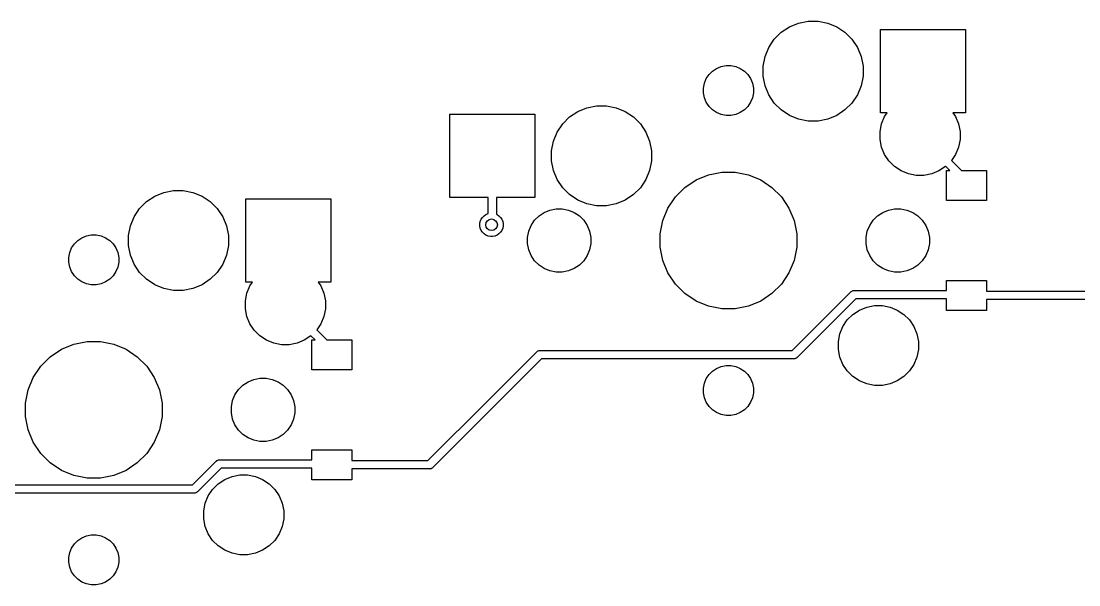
# Model space of a CAD drawing. Extents: x 70 to 347, y -163 to -55.
# Drawn here: x 235.12 to 266.86, y -114.55 to -97.64 of the extents above; entities that cross this region are included whole.
import ezdxf

# ---------------------------------------------------------------- set-up
doc = ezdxf.new("R2010")
doc.units = 0
doc.layers.add('BLACK', color=7, linetype='CONTINUOUS')

msp = doc.modelspace()

# ---------------------------------------------------------------- linework, layer by layer
at = {"layer": 'BLACK', "linetype": 'CONTINUOUS'}
for p, q in [((258.176, -97.8069), (258.449, -97.6938)), ((258.449, -97.6938), (258.739, -97.6362)), ((258.739, -97.6362), (259.034, -97.6362)), ((259.034, -97.6362), (259.324, -97.6938)), ((259.324, -97.6938), (259.597, -97.8069)), ((257.721, -98.18), (257.93, -97.9711)), ((257.93, -97.9711), (258.176, -97.8069)), ((259.597, -97.8069), (259.843, -97.9711)), ((259.843, -97.9711), (260.052, -98.18)), ((260.914, -100.386), (260.914, -97.8862)), ((260.914, -97.8862), (263.464, -97.8862)), ((263.464, -97.8862), (263.464, -100.386)), ((257.557, -98.4257), (257.721, -98.18)), ((260.052, -98.18), (260.216, -98.4257)), ((257.387, -98.9885), (257.444, -98.6987)), ((257.444, -98.6987), (257.557, -98.4257)), ((260.216, -98.4257), (260.329, -98.6987)), ((260.329, -98.6987), (260.387, -98.9885)), ((255.991, -99.0516), (256.128, -98.995)), ((256.128, -98.995), (256.273, -98.9662)), ((256.273, -98.9662), (256.42, -98.9662)), ((256.42, -98.9662), (256.565, -98.995)), ((256.565, -98.995), (256.702, -99.0516)), ((257.387, -99.2839), (257.387, -98.9885)), ((260.387, -98.9885), (260.387, -99.2839)), ((255.625, -99.4974), (255.682, -99.3609)), ((255.682, -99.3609), (255.764, -99.2381)), ((255.764, -99.2381), (255.868, -99.1336)), ((255.868, -99.1336), (255.991, -99.0516)), ((256.702, -99.0516), (256.825, -99.1336)), ((256.825, -99.1336), (256.929, -99.2381)), ((256.929, -99.2381), (257.011, -99.3609)), ((257.011, -99.3609), (257.068, -99.4974)), ((257.444, -99.5737), (257.387, -99.2839)), ((260.387, -99.2839), (260.329, -99.5737)), ((255.597, -99.6423), (255.625, -99.4974)), ((255.597, -99.7901), (255.597, -99.6423)), ((257.068, -99.4974), (257.097, -99.6423)), ((257.097, -99.6423), (257.097, -99.7901)), ((257.557, -99.8467), (257.444, -99.5737)), ((260.329, -99.5737), (260.216, -99.8467)), ((255.625, -99.935), (255.597, -99.7901)), ((255.682, -100.071), (255.625, -99.935)), ((257.068, -99.935), (257.011, -100.071)), ((257.097, -99.7901), (257.068, -99.935)), ((257.721, -100.092), (257.557, -99.8467)), ((260.216, -99.8467), (260.052, -100.092)), ((251.826, -100.347), (252.099, -100.234)), ((252.099, -100.234), (252.389, -100.176)), ((252.389, -100.176), (252.684, -100.176)), ((252.684, -100.176), (252.974, -100.234)), ((252.974, -100.234), (253.247, -100.347)), ((255.764, -100.194), (255.682, -100.071)), ((255.868, -100.299), (255.764, -100.194)), ((255.991, -100.381), (255.868, -100.299)), ((256.825, -100.299), (256.702, -100.381)), ((256.929, -100.194), (256.825, -100.299)), ((257.011, -100.071), (256.929, -100.194)), ((257.93, -100.301), (257.721, -100.092)), ((258.176, -100.465), (257.93, -100.301)), ((259.843, -100.301), (259.597, -100.465)), ((260.052, -100.092), (259.843, -100.301)), ((247.987, -102.926), (247.987, -100.426)), ((247.987, -100.426), (250.537, -100.426)), ((250.537, -100.426), (250.537, -102.926)), ((251.371, -100.72), (251.58, -100.511)), ((251.58, -100.511), (251.826, -100.347)), ((253.247, -100.347), (253.493, -100.511)), ((253.493, -100.511), (253.702, -100.72)), ((256.128, -100.437), (255.991, -100.381)), ((256.273, -100.466), (256.128, -100.437)), ((256.42, -100.466), (256.273, -100.466)), ((256.565, -100.437), (256.42, -100.466)), ((256.702, -100.381), (256.565, -100.437)), ((258.449, -100.579), (258.176, -100.465)), ((258.739, -100.636), (258.449, -100.579)), ((259.324, -100.579), (259.034, -100.636)), ((259.597, -100.465), (259.324, -100.579)), ((261.108, -100.386), (260.914, -100.386)), ((260.943, -100.716), (261.033, -100.498)), ((261.033, -100.498), (261.108, -100.386)), ((263.464, -100.386), (263.085, -100.386)), ((263.085, -100.386), (263.16, -100.498)), ((263.16, -100.498), (263.25, -100.716)), ((251.207, -100.966), (251.371, -100.72)), ((253.702, -100.72), (253.866, -100.966)), ((259.034, -100.636), (258.739, -100.636)), ((260.897, -100.948), (260.943, -100.716)), ((260.897, -101.184), (260.897, -100.948)), ((263.25, -100.716), (263.297, -100.948)), ((263.297, -100.948), (263.297, -101.184)), ((251.037, -101.528), (251.094, -101.239)), ((251.094, -101.239), (251.207, -100.966)), ((253.866, -100.966), (253.979, -101.239)), ((253.979, -101.239), (254.037, -101.528)), ((260.943, -101.416), (260.897, -101.184)), ((263.297, -101.184), (263.25, -101.416)), ((251.037, -101.824), (251.037, -101.528)), ((254.037, -101.528), (254.037, -101.824)), ((261.033, -101.635), (260.943, -101.416)), ((263.25, -101.416), (263.16, -101.635)), ((251.094, -102.114), (251.037, -101.824)), ((254.037, -101.824), (253.979, -102.114)), ((261.164, -101.831), (261.033, -101.635)), ((261.332, -101.998), (261.164, -101.831)), ((263.16, -101.635), (263.04, -101.814)), ((263.04, -101.814), (263.342, -102.116)), ((251.207, -102.387), (251.094, -102.114)), ((253.979, -102.114), (253.866, -102.387)), ((255.749, -102.245), (256.145, -102.166)), ((256.145, -102.166), (256.548, -102.166)), ((256.548, -102.166), (256.945, -102.245)), ((261.528, -102.13), (261.332, -101.998)), ((261.747, -102.22), (261.528, -102.13)), ((261.978, -102.266), (261.747, -102.22)), ((262.447, -102.22), (262.215, -102.266)), ((262.665, -102.13), (262.447, -102.22)), ((262.862, -101.998), (262.665, -102.13)), ((262.866, -101.994), (262.862, -101.998)), ((262.989, -102.116), (262.866, -101.994)), ((262.89, -103.016), (262.89, -102.116)), ((262.89, -102.116), (262.989, -102.116)), ((263.342, -102.116), (264.09, -102.116)), ((264.09, -102.116), (264.09, -103.016)), ((251.371, -102.632), (251.207, -102.387)), ((253.866, -102.387), (253.702, -102.632)), ((255.04, -102.624), (255.376, -102.4)), ((255.376, -102.4), (255.749, -102.245)), ((256.945, -102.245), (257.318, -102.4)), ((257.318, -102.4), (257.653, -102.624)), ((262.215, -102.266), (261.978, -102.266)), ((239.126, -102.887), (239.399, -102.774)), ((239.399, -102.774), (239.689, -102.716)), ((239.689, -102.716), (239.984, -102.716)), ((239.984, -102.716), (240.274, -102.774)), ((240.274, -102.774), (240.547, -102.887)), ((251.58, -102.841), (251.371, -102.632)), ((251.826, -103.005), (251.58, -102.841)), ((253.493, -102.841), (253.247, -103.005)), ((253.702, -102.632), (253.493, -102.841)), ((254.754, -102.909), (255.04, -102.624)), ((257.653, -102.624), (257.939, -102.909)), ((238.671, -103.26), (238.88, -103.051)), ((238.88, -103.051), (239.126, -102.887)), ((240.547, -102.887), (240.793, -103.051)), ((240.793, -103.051), (241.002, -103.26)), ((241.864, -105.466), (241.864, -102.966)), ((241.864, -102.966), (244.414, -102.966)), ((244.414, -102.966), (244.414, -105.466)), ((249.137, -102.926), (247.987, -102.926)), ((249.137, -103.409), (249.137, -102.926)), ((250.537, -102.926), (249.387, -102.926)), ((249.387, -102.926), (249.387, -103.43)), ((252.099, -103.119), (251.826, -103.005)), ((252.389, -103.176), (252.099, -103.119)), ((252.974, -103.119), (252.684, -103.176)), ((253.247, -103.005), (252.974, -103.119)), ((254.53, -103.245), (254.754, -102.909)), ((257.939, -102.909), (258.163, -103.245)), ((264.09, -103.016), (262.89, -103.016)), ((238.507, -103.506), (238.671, -103.26)), ((241.002, -103.26), (241.166, -103.506)), ((248.963, -103.523), (249.011, -103.474)), ((249.011, -103.474), (249.069, -103.436)), ((249.069, -103.436), (249.133, -103.41)), ((249.133, -103.41), (249.137, -103.409)), ((249.387, -103.43), (249.4, -103.436)), ((249.4, -103.436), (249.458, -103.474)), ((249.458, -103.474), (249.506, -103.523)), ((250.529, -103.611), (250.661, -103.478)), ((250.661, -103.478), (250.817, -103.374)), ((250.817, -103.374), (250.989, -103.303)), ((250.989, -103.303), (251.173, -103.266)), ((251.173, -103.266), (251.36, -103.266)), ((251.36, -103.266), (251.544, -103.303)), ((251.544, -103.303), (251.717, -103.374)), ((251.717, -103.374), (251.872, -103.478)), ((251.872, -103.478), (252.005, -103.611)), ((252.684, -103.176), (252.389, -103.176)), ((254.375, -103.618), (254.53, -103.245)), ((258.163, -103.245), (258.318, -103.618)), ((260.689, -103.611), (260.821, -103.478)), ((260.821, -103.478), (260.977, -103.374)), ((260.977, -103.374), (261.149, -103.303)), ((261.149, -103.303), (261.333, -103.266)), ((261.333, -103.266), (261.52, -103.266)), ((261.52, -103.266), (261.704, -103.303)), ((261.704, -103.303), (261.877, -103.374)), ((261.877, -103.374), (262.032, -103.478)), ((262.032, -103.478), (262.165, -103.611)), ((238.337, -104.068), (238.394, -103.779)), ((238.394, -103.779), (238.507, -103.506)), ((241.166, -103.506), (241.279, -103.779)), ((241.279, -103.779), (241.337, -104.068)), ((248.885, -103.712), (248.898, -103.644)), ((248.885, -103.781), (248.885, -103.712)), ((248.898, -103.848), (248.885, -103.781)), ((248.898, -103.644), (248.924, -103.581)), ((248.924, -103.581), (248.963, -103.523)), ((249.506, -103.523), (249.545, -103.581)), ((249.545, -103.581), (249.571, -103.644)), ((249.571, -103.644), (249.585, -103.712)), ((249.585, -103.781), (249.571, -103.848)), ((249.585, -103.712), (249.585, -103.781)), ((250.353, -103.939), (250.425, -103.766)), ((250.425, -103.766), (250.529, -103.611)), ((252.005, -103.611), (252.108, -103.766)), ((252.108, -103.766), (252.18, -103.939)), ((254.297, -104.014), (254.375, -103.618)), ((258.318, -103.618), (258.397, -104.014)), ((260.513, -103.939), (260.585, -103.766)), ((260.585, -103.766), (260.689, -103.611)), ((262.165, -103.611), (262.268, -103.766)), ((262.268, -103.766), (262.34, -103.939)), ((236.941, -104.132), (237.078, -104.075)), ((237.078, -104.075), (237.223, -104.046)), ((237.223, -104.046), (237.37, -104.046)), ((237.37, -104.046), (237.515, -104.075)), ((237.515, -104.075), (237.652, -104.132)), ((238.337, -104.364), (238.337, -104.068)), ((241.337, -104.068), (241.337, -104.364)), ((248.924, -103.912), (248.898, -103.848)), ((248.963, -103.969), (248.924, -103.912)), ((249.011, -104.018), (248.963, -103.969)), ((249.069, -104.056), (249.011, -104.018)), ((249.133, -104.083), (249.069, -104.056)), ((249.2, -104.096), (249.133, -104.083)), ((249.269, -104.096), (249.2, -104.096)), ((249.337, -104.083), (249.269, -104.096)), ((249.4, -104.056), (249.337, -104.083)), ((249.458, -104.018), (249.4, -104.056)), ((249.506, -103.969), (249.458, -104.018)), ((249.545, -103.912), (249.506, -103.969)), ((249.571, -103.848), (249.545, -103.912)), ((250.317, -104.123), (250.353, -103.939)), ((250.317, -104.31), (250.317, -104.123)), ((252.18, -103.939), (252.217, -104.123)), ((252.217, -104.123), (252.217, -104.31)), ((254.297, -104.418), (254.297, -104.014)), ((258.397, -104.014), (258.397, -104.418)), ((260.477, -104.123), (260.513, -103.939)), ((260.477, -104.31), (260.477, -104.123)), ((262.34, -103.939), (262.377, -104.123)), ((262.377, -104.123), (262.377, -104.31)), ((236.575, -104.577), (236.632, -104.441)), ((236.632, -104.441), (236.714, -104.318)), ((236.714, -104.318), (236.818, -104.214)), ((236.818, -104.214), (236.941, -104.132)), ((237.652, -104.132), (237.775, -104.214)), ((237.775, -104.214), (237.879, -104.318)), ((237.879, -104.318), (237.961, -104.441)), ((237.961, -104.441), (238.018, -104.577)), ((238.394, -104.654), (238.337, -104.364)), ((241.337, -104.364), (241.279, -104.654)), ((250.353, -104.493), (250.317, -104.31)), ((252.217, -104.31), (252.18, -104.493)), ((254.375, -104.814), (254.297, -104.418)), ((258.397, -104.418), (258.318, -104.814)), ((260.513, -104.493), (260.477, -104.31)), ((262.377, -104.31), (262.34, -104.493)), ((236.547, -104.722), (236.575, -104.577)), ((236.547, -104.87), (236.547, -104.722)), ((238.018, -104.577), (238.047, -104.722)), ((238.047, -104.722), (238.047, -104.87)), ((238.507, -104.927), (238.394, -104.654)), ((241.279, -104.654), (241.166, -104.927)), ((250.425, -104.666), (250.353, -104.493)), ((250.529, -104.822), (250.425, -104.666)), ((252.108, -104.666), (252.005, -104.822)), ((252.18, -104.493), (252.108, -104.666)), ((260.585, -104.666), (260.513, -104.493)), ((260.689, -104.822), (260.585, -104.666)), ((262.268, -104.666), (262.165, -104.822)), ((262.34, -104.493), (262.268, -104.666)), ((236.575, -105.015), (236.547, -104.87)), ((236.632, -105.151), (236.575, -105.015)), ((238.018, -105.015), (237.961, -105.151)), ((238.047, -104.87), (238.018, -105.015)), ((238.671, -105.172), (238.507, -104.927)), ((241.166, -104.927), (241.002, -105.172)), ((250.661, -104.954), (250.529, -104.822)), ((250.817, -105.058), (250.661, -104.954)), ((250.989, -105.13), (250.817, -105.058)), ((251.717, -105.058), (251.544, -105.13)), ((251.872, -104.954), (251.717, -105.058)), ((252.005, -104.822), (251.872, -104.954)), ((254.53, -105.187), (254.375, -104.814)), ((258.318, -104.814), (258.163, -105.187)), ((260.821, -104.954), (260.689, -104.822)), ((260.977, -105.058), (260.821, -104.954)), ((261.149, -105.13), (260.977, -105.058)), ((261.877, -105.058), (261.704, -105.13)), ((262.032, -104.954), (261.877, -105.058)), ((262.165, -104.822), (262.032, -104.954)), ((236.714, -105.274), (236.632, -105.151)), ((236.818, -105.379), (236.714, -105.274)), ((236.941, -105.461), (236.818, -105.379)), ((237.775, -105.379), (237.652, -105.461)), ((237.879, -105.274), (237.775, -105.379)), ((237.961, -105.151), (237.879, -105.274)), ((238.88, -105.381), (238.671, -105.172)), ((239.126, -105.545), (238.88, -105.381)), ((240.793, -105.381), (240.547, -105.545)), ((241.002, -105.172), (240.793, -105.381)), ((251.173, -105.166), (250.989, -105.13)), ((251.36, -105.166), (251.173, -105.166)), ((251.544, -105.13), (251.36, -105.166)), ((254.754, -105.523), (254.53, -105.187)), ((258.163, -105.187), (257.939, -105.523)), ((261.333, -105.166), (261.149, -105.13)), ((261.52, -105.166), (261.333, -105.166)), ((261.704, -105.13), (261.52, -105.166)), ((237.078, -105.517), (236.941, -105.461)), ((237.223, -105.546), (237.078, -105.517)), ((237.37, -105.546), (237.223, -105.546)), ((237.515, -105.517), (237.37, -105.546)), ((237.652, -105.461), (237.515, -105.517)), ((239.399, -105.659), (239.126, -105.545)), ((239.689, -105.716), (239.399, -105.659)), ((240.274, -105.659), (239.984, -105.716)), ((240.547, -105.545), (240.274, -105.659)), ((242.058, -105.466), (241.864, -105.466)), ((241.893, -105.796), (241.983, -105.578)), ((241.983, -105.578), (242.058, -105.466)), ((244.414, -105.466), (244.035, -105.466)), ((244.035, -105.466), (244.11, -105.578)), ((244.11, -105.578), (244.2, -105.796)), ((255.04, -105.809), (254.754, -105.523)), ((257.939, -105.523), (257.653, -105.809)), ((262.89, -105.716), (262.89, -105.416)), ((262.89, -105.416), (264.09, -105.416)), ((264.09, -105.416), (264.09, -105.741)), ((239.984, -105.716), (239.689, -105.716)), ((241.847, -106.028), (241.893, -105.796)), ((241.847, -106.264), (241.847, -106.028)), ((244.2, -105.796), (244.247, -106.028)), ((244.247, -106.028), (244.247, -106.264)), ((255.376, -106.033), (255.04, -105.809)), ((257.653, -105.809), (257.318, -106.033)), ((258.263, -107.516), (260.022, -105.757)), ((260.166, -105.966), (258.407, -107.725)), ((260.022, -105.757), (260.026, -105.752)), ((260.026, -105.752), (260.031, -105.748)), ((260.031, -105.748), (260.045, -105.737)), ((260.031, -105.748), (260.031, -105.748)), ((260.045, -105.737), (260.067, -105.725)), ((260.045, -105.737), (260.045, -105.737)), ((260.045, -105.737), (260.045, -105.737)), ((260.067, -105.725), (260.09, -105.718)), ((260.09, -105.718), (260.108, -105.716)), ((260.108, -105.716), (260.108, -105.716)), ((260.108, -105.716), (260.115, -105.716)), ((260.115, -105.716), (260.121, -105.716)), ((260.121, -105.716), (262.89, -105.716)), ((262.89, -105.966), (260.166, -105.966)), ((262.89, -106.316), (262.89, -105.966)), ((264.09, -105.741), (270.393, -105.741)), ((270.438, -105.991), (264.09, -105.991)), ((264.09, -105.991), (264.09, -106.316)), ((241.893, -106.496), (241.847, -106.264)), ((244.247, -106.264), (244.2, -106.496)), ((255.749, -106.187), (255.376, -106.033)), ((256.145, -106.266), (255.749, -106.187)), ((256.548, -106.266), (256.145, -106.266)), ((256.945, -106.187), (256.548, -106.266)), ((257.318, -106.033), (256.945, -106.187)), ((260.082, -106.434), (260.278, -106.303)), ((260.278, -106.303), (260.497, -106.212)), ((260.497, -106.212), (260.728, -106.166)), ((260.728, -106.166), (260.965, -106.166)), ((260.965, -106.166), (261.197, -106.212)), ((261.197, -106.212), (261.415, -106.303)), ((261.415, -106.303), (261.612, -106.434)), ((264.09, -106.316), (262.89, -106.316)), ((241.983, -106.715), (241.893, -106.496)), ((244.2, -106.496), (244.11, -106.715)), ((259.783, -106.798), (259.914, -106.601)), ((259.914, -106.601), (260.082, -106.434)), ((261.612, -106.434), (261.779, -106.601)), ((261.779, -106.601), (261.91, -106.798)), ((242.114, -106.911), (241.983, -106.715)), ((242.282, -107.078), (242.114, -106.911)), ((244.11, -106.715), (243.99, -106.894)), ((243.99, -106.894), (244.292, -107.196)), ((259.693, -107.016), (259.783, -106.798)), ((261.91, -106.798), (262, -107.016)), ((236.699, -107.325), (237.095, -107.246)), ((237.095, -107.246), (237.498, -107.246)), ((237.498, -107.246), (237.895, -107.325)), ((242.478, -107.21), (242.282, -107.078)), ((242.697, -107.3), (242.478, -107.21)), ((242.928, -107.346), (242.697, -107.3)), ((243.397, -107.3), (243.165, -107.346)), ((243.615, -107.21), (243.397, -107.3)), ((243.812, -107.078), (243.615, -107.21)), ((243.816, -107.074), (243.812, -107.078)), ((243.939, -107.196), (243.816, -107.074)), ((243.84, -108.096), (243.84, -107.196)), ((243.84, -107.196), (243.939, -107.196)), ((244.292, -107.196), (245.04, -107.196)), ((245.04, -107.196), (245.04, -108.096)), ((259.647, -107.248), (259.693, -107.016)), ((259.647, -107.484), (259.647, -107.248)), ((262, -107.016), (262.047, -107.248)), ((262.047, -107.248), (262.047, -107.484)), ((235.99, -107.704), (236.326, -107.48)), ((236.326, -107.48), (236.699, -107.325)), ((237.895, -107.325), (238.268, -107.48)), ((238.268, -107.48), (238.603, -107.704)), ((243.165, -107.346), (242.928, -107.346)), ((249.126, -109.023), (250.591, -107.557)), ((250.591, -107.557), (250.595, -107.552)), ((250.595, -107.552), (250.6, -107.548)), ((250.6, -107.548), (250.614, -107.537)), ((250.6, -107.548), (250.6, -107.548)), ((250.614, -107.537), (250.619, -107.534)), ((250.619, -107.534), (250.636, -107.525)), ((250.636, -107.525), (250.659, -107.518)), ((250.659, -107.518), (250.678, -107.516)), ((250.678, -107.516), (250.678, -107.516)), ((250.678, -107.516), (250.684, -107.516)), ((250.684, -107.516), (250.69, -107.516)), ((250.69, -107.516), (258.263, -107.516)), ((259.693, -107.716), (259.647, -107.484)), ((262.047, -107.484), (262, -107.716)), ((235.704, -107.989), (235.99, -107.704)), ((238.603, -107.704), (238.889, -107.989)), ((250.736, -107.766), (249.302, -109.199)), ((258.308, -107.766), (250.736, -107.766)), ((258.315, -107.767), (258.308, -107.766)), ((258.321, -107.766), (258.315, -107.767)), ((258.339, -107.764), (258.321, -107.766)), ((258.321, -107.766), (258.321, -107.766)), ((258.363, -107.757), (258.339, -107.764)), ((258.384, -107.746), (258.363, -107.757)), ((258.403, -107.73), (258.384, -107.746)), ((258.407, -107.725), (258.403, -107.73)), ((259.783, -107.935), (259.693, -107.716)), ((259.914, -108.131), (259.783, -107.935)), ((261.91, -107.935), (261.779, -108.131)), ((262, -107.716), (261.91, -107.935)), ((235.48, -108.325), (235.704, -107.989)), ((238.889, -107.989), (239.113, -108.325)), ((245.04, -108.096), (243.84, -108.096)), ((255.682, -108.361), (255.764, -108.238)), ((255.764, -108.238), (255.868, -108.134)), ((255.868, -108.134), (255.991, -108.052)), ((255.991, -108.052), (256.128, -107.995)), ((256.128, -107.995), (256.273, -107.966)), ((256.273, -107.966), (256.42, -107.966)), ((256.42, -107.966), (256.565, -107.995)), ((256.565, -107.995), (256.702, -108.052)), ((256.702, -108.052), (256.825, -108.134)), ((256.825, -108.134), (256.929, -108.238)), ((256.929, -108.238), (257.011, -108.361)), ((260.082, -108.298), (259.914, -108.131)), ((261.779, -108.131), (261.612, -108.298)), ((235.325, -108.698), (235.48, -108.325)), ((239.113, -108.325), (239.268, -108.698)), ((241.639, -108.691), (241.771, -108.558)), ((241.771, -108.558), (241.927, -108.454)), ((241.927, -108.454), (242.099, -108.383)), ((242.099, -108.383), (242.283, -108.346)), ((242.283, -108.346), (242.47, -108.346)), ((242.47, -108.346), (242.654, -108.383)), ((242.654, -108.383), (242.827, -108.454)), ((242.827, -108.454), (242.982, -108.558)), ((242.982, -108.558), (243.115, -108.691)), ((255.597, -108.642), (255.625, -108.497)), ((255.625, -108.497), (255.682, -108.361)), ((257.011, -108.361), (257.068, -108.497)), ((257.068, -108.497), (257.097, -108.642)), ((260.278, -108.43), (260.082, -108.298)), ((260.497, -108.52), (260.278, -108.43)), ((260.728, -108.566), (260.497, -108.52)), ((260.965, -108.566), (260.728, -108.566)), ((261.197, -108.52), (260.965, -108.566)), ((261.415, -108.43), (261.197, -108.52)), ((261.612, -108.298), (261.415, -108.43)), ((235.247, -109.094), (235.325, -108.698)), ((239.268, -108.698), (239.347, -109.094)), ((241.463, -109.019), (241.535, -108.846)), ((241.535, -108.846), (241.639, -108.691)), ((243.115, -108.691), (243.218, -108.846)), ((243.218, -108.846), (243.29, -109.019)), ((255.597, -108.79), (255.597, -108.642)), ((255.625, -108.935), (255.597, -108.79)), ((257.097, -108.79), (257.068, -108.935)), ((257.097, -108.642), (257.097, -108.79)), ((235.247, -109.498), (235.247, -109.094)), ((239.347, -109.094), (239.347, -109.498)), ((241.427, -109.203), (241.463, -109.019)), ((241.427, -109.39), (241.427, -109.203)), ((243.29, -109.019), (243.327, -109.203)), ((243.327, -109.203), (243.327, -109.39)), ((247.327, -110.821), (249.126, -109.023)), ((249.302, -109.2), (247.472, -111.03)), ((249.126, -109.023), (249.126, -109.023)), ((249.302, -109.199), (249.302, -109.2)), ((255.682, -109.071), (255.625, -108.935)), ((255.764, -109.194), (255.682, -109.071)), ((255.868, -109.299), (255.764, -109.194)), ((256.929, -109.194), (256.825, -109.299)), ((257.011, -109.071), (256.929, -109.194)), ((257.068, -108.935), (257.011, -109.071)), ((235.325, -109.894), (235.247, -109.498)), ((239.347, -109.498), (239.268, -109.894)), ((241.463, -109.573), (241.427, -109.39)), ((243.327, -109.39), (243.29, -109.573)), ((255.991, -109.381), (255.868, -109.299)), ((256.128, -109.437), (255.991, -109.381)), ((256.273, -109.466), (256.128, -109.437)), ((256.42, -109.466), (256.273, -109.466)), ((256.565, -109.437), (256.42, -109.466)), ((256.702, -109.381), (256.565, -109.437)), ((256.825, -109.299), (256.702, -109.381)), ((241.535, -109.746), (241.463, -109.573)), ((241.639, -109.902), (241.535, -109.746)), ((243.218, -109.746), (243.115, -109.902)), ((243.29, -109.573), (243.218, -109.746)), ((235.48, -110.267), (235.325, -109.894)), ((239.268, -109.894), (239.113, -110.267)), ((241.771, -110.034), (241.639, -109.902)), ((241.927, -110.138), (241.771, -110.034)), ((242.099, -110.21), (241.927, -110.138)), ((242.827, -110.138), (242.654, -110.21)), ((242.982, -110.034), (242.827, -110.138)), ((243.115, -109.902), (242.982, -110.034)), ((235.704, -110.603), (235.48, -110.267)), ((239.113, -110.267), (238.889, -110.603)), ((242.283, -110.246), (242.099, -110.21)), ((242.47, -110.246), (242.283, -110.246)), ((242.654, -110.21), (242.47, -110.246)), ((235.99, -110.889), (235.704, -110.603)), ((238.889, -110.603), (238.603, -110.889)), ((243.84, -110.796), (243.84, -110.496)), ((243.84, -110.496), (245.04, -110.496)), ((245.04, -110.496), (245.04, -110.821)), ((236.326, -111.113), (235.99, -110.889)), ((238.603, -110.889), (238.268, -111.113)), ((240.263, -111.546), (240.972, -110.837)), ((241.116, -111.046), (240.407, -111.755)), ((240.972, -110.837), (240.976, -110.832)), ((240.976, -110.832), (240.987, -110.823)), ((240.987, -110.823), (240.995, -110.817)), ((240.995, -110.817), (241.017, -110.805)), ((241.017, -110.805), (241.04, -110.798)), ((241.017, -110.805), (241.017, -110.805)), ((241.04, -110.798), (241.058, -110.796)), ((241.058, -110.796), (241.058, -110.796)), ((241.058, -110.796), (241.065, -110.796)), ((241.065, -110.796), (241.071, -110.796)), ((241.071, -110.796), (243.84, -110.796)), ((243.84, -111.046), (241.116, -111.046)), ((243.84, -111.396), (243.84, -111.046)), ((245.04, -110.821), (247.327, -110.821)), ((247.373, -111.071), (245.04, -111.071)), ((245.04, -111.071), (245.04, -111.396)), ((247.379, -111.072), (247.373, -111.071)), ((247.385, -111.071), (247.379, -111.072)), ((247.403, -111.069), (247.385, -111.071)), ((247.385, -111.071), (247.385, -111.071)), ((247.427, -111.062), (247.403, -111.069)), ((247.449, -111.051), (247.427, -111.062)), ((247.468, -111.035), (247.449, -111.051)), ((247.472, -111.03), (247.468, -111.035)), ((236.699, -111.267), (236.326, -111.113)), ((237.095, -111.346), (236.699, -111.267)), ((237.498, -111.346), (237.095, -111.346)), ((237.895, -111.267), (237.498, -111.346)), ((238.268, -111.113), (237.895, -111.267)), ((241.032, -111.514), (241.228, -111.383)), ((241.228, -111.383), (241.447, -111.292)), ((241.447, -111.292), (241.678, -111.246)), ((241.678, -111.246), (241.915, -111.246)), ((241.915, -111.246), (242.147, -111.292)), ((242.147, -111.292), (242.365, -111.383)), ((242.365, -111.383), (242.562, -111.514)), ((245.04, -111.396), (243.84, -111.396)), ((230.071, -111.546), (240.263, -111.546)), ((240.733, -111.878), (240.864, -111.681)), ((240.864, -111.681), (241.032, -111.514)), ((242.562, -111.514), (242.729, -111.681)), ((242.729, -111.681), (242.86, -111.878)), ((240.308, -111.796), (230.026, -111.796)), ((240.315, -111.797), (240.308, -111.796)), ((240.321, -111.796), (240.315, -111.797)), ((240.339, -111.794), (240.321, -111.796)), ((240.321, -111.796), (240.321, -111.796)), ((240.363, -111.787), (240.339, -111.794)), ((240.384, -111.776), (240.363, -111.787)), ((240.403, -111.76), (240.384, -111.776)), ((240.407, -111.755), (240.403, -111.76)), ((240.643, -112.096), (240.733, -111.878)), ((242.86, -111.878), (242.95, -112.096)), ((240.597, -112.328), (240.643, -112.096)), ((240.597, -112.564), (240.597, -112.328)), ((242.95, -112.096), (242.997, -112.328)), ((242.997, -112.328), (242.997, -112.564)), ((240.643, -112.796), (240.597, -112.564)), ((242.997, -112.564), (242.95, -112.796)), ((240.733, -113.015), (240.643, -112.796)), ((240.864, -113.211), (240.733, -113.015)), ((242.86, -113.015), (242.729, -113.211)), ((242.95, -112.796), (242.86, -113.015)), ((236.632, -113.441), (236.714, -113.318)), ((236.714, -113.318), (236.818, -113.214)), ((236.818, -113.214), (236.941, -113.132)), ((236.941, -113.132), (237.078, -113.075)), ((237.078, -113.075), (237.223, -113.046)), ((237.223, -113.046), (237.37, -113.046)), ((237.37, -113.046), (237.515, -113.075)), ((237.515, -113.075), (237.652, -113.132)), ((237.652, -113.132), (237.775, -113.214)), ((237.775, -113.214), (237.879, -113.318)), ((237.879, -113.318), (237.961, -113.441)), ((241.032, -113.378), (240.864, -113.211)), ((242.729, -113.211), (242.562, -113.378)), ((236.547, -113.722), (236.575, -113.577)), ((236.575, -113.577), (236.632, -113.441)), ((237.961, -113.441), (238.018, -113.577)), ((238.018, -113.577), (238.047, -113.722)), ((241.228, -113.51), (241.032, -113.378)), ((241.447, -113.6), (241.228, -113.51)), ((241.678, -113.646), (241.447, -113.6)), ((241.915, -113.646), (241.678, -113.646)), ((242.147, -113.6), (241.915, -113.646)), ((242.365, -113.51), (242.147, -113.6)), ((242.562, -113.378), (242.365, -113.51)), ((236.547, -113.87), (236.547, -113.722)), ((236.575, -114.015), (236.547, -113.87)), ((238.047, -113.87), (238.018, -114.015)), ((238.047, -113.722), (238.047, -113.87)), ((236.632, -114.151), (236.575, -114.015)), ((236.714, -114.274), (236.632, -114.151)), ((236.818, -114.379), (236.714, -114.274)), ((237.879, -114.274), (237.775, -114.379)), ((237.961, -114.151), (237.879, -114.274)), ((238.018, -114.015), (237.961, -114.151)), ((236.941, -114.461), (236.818, -114.379)), ((237.078, -114.517), (236.941, -114.461)), ((237.223, -114.546), (237.078, -114.517)), ((237.37, -114.546), (237.223, -114.546)), ((237.515, -114.517), (237.37, -114.546)), ((237.652, -114.461), (237.515, -114.517)), ((237.775, -114.379), (237.652, -114.461))]:
    msp.add_line(p, q, dxfattribs=at)
at = {"layer": 'BLACK'}
msp.add_circle((249.235, -103.746), 0.175, dxfattribs=at)

doc.saveas('drawing.dxf')
